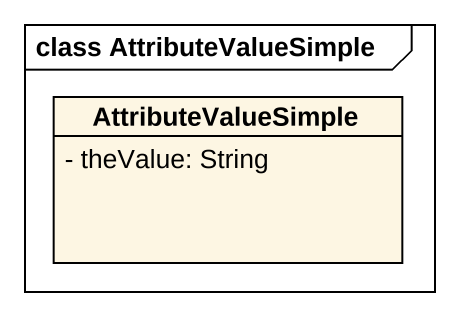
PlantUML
@startuml
mainframe class AttributeValueSimple
hide circle
hide empty members
skinparam classAttributeIconSize 0
class AttributeValueSimple {
  - theValue: String
}
@enduml
